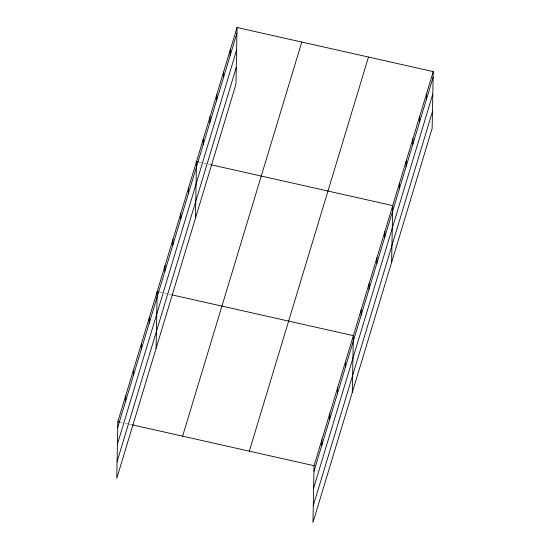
<?xml version="1.0" encoding="UTF-8"?>
<svg xmlns="http://www.w3.org/2000/svg" width="550" height="550" viewBox="0 0 550 550"><rect width="100%" height="100%" fill="white"/><g stroke="black" fill="none" stroke-linecap="round" stroke-linejoin="round"><path stroke-width="0.41" stroke-dasharray="2.75 2.06" d="M199.011 162.058L209.798 164.484M159.679 292.112L163.831 293.047M164.663 293.232L167.977 293.982M168.809 294.168L171.297 294.724M120.347 422.173L122.011 422.544M125.331 423.287L128.652 424.036M129.477 424.222L131.141 424.593"/><path stroke-width="0.82" d="M237.043 27.5L117.858 421.609L116.772 478.397L235.95 84.287L237.043 27.5L433.228 71.603L432.142 128.391L312.957 522.5L314.05 465.712L433.228 71.603M125.62 401.211L125.723 395.601M133.485 375.196L133.588 369.586M141.35 349.188L141.46 343.578M149.215 323.173L149.325 317.563M156.097 348.343L157.19 291.555L158.847 291.926M164.945 271.15L165.055 265.54M172.817 245.142L172.92 239.532M180.682 219.127L180.785 213.517M188.547 193.119L188.65 187.509M195.429 218.288L196.522 161.501L198.179 161.872M203.163 144.774L203.273 139.164M209.921 122.444L210.024 116.834M216.673 100.107L216.782 94.497M223.424 77.777L223.534 72.167M230.182 55.44L230.285 49.83M321.805 445.308L321.915 439.697M329.677 419.299L329.78 413.689M337.542 393.284L337.645 387.674M345.407 367.276L345.51 361.666M352.289 392.446L353.382 335.651L172.129 294.91M361.137 315.253L361.247 309.643M369.002 289.245L369.112 283.635M376.867 263.23L376.977 257.62M384.739 237.222L384.842 231.612M391.621 262.384L392.707 205.597L210.629 164.67M399.355 188.877L399.465 183.267M406.106 166.54L406.216 160.93M412.864 144.21L412.967 138.6M419.616 121.873L419.726 116.263M426.367 99.543L426.477 93.933M117.755 427.219L236.933 33.11M117.425 444.111L236.61 50.002M117.095 461.512L236.273 67.403M182.6 436.164L301.785 42.054M249.308 451.158L368.486 57.049M313.94 471.322L433.125 77.213M313.617 488.207L432.802 94.098M313.28 505.608L432.465 111.499M117.858 421.609L119.522 421.981M131.972 424.779L314.05 465.712"/></g></svg>
